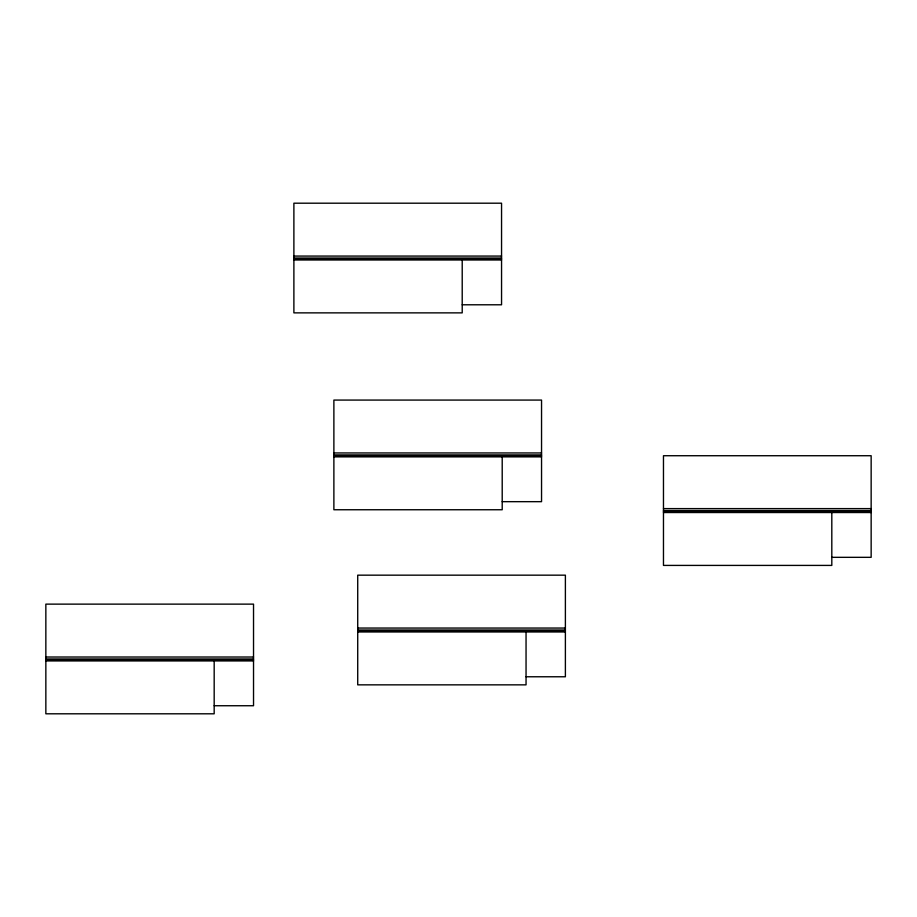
<?xml version="1.0" encoding="UTF-8"?>
<svg xmlns="http://www.w3.org/2000/svg" width="917" height="917" viewBox="0 0 917 917"><rect width="100%" height="100%" fill="white"/><g stroke="black" fill="none" stroke-linecap="round" stroke-linejoin="round"><path stroke-width="1.38" d="M293.887 256.072L501.553 256.072M293.887 258.032L501.553 258.032M293.887 258.984L501.553 258.984M293.887 259.981L501.553 259.981M462.214 304.788L501.553 304.788L501.553 203.196L293.887 203.196L293.887 312.869L462.214 312.869L462.214 259.981M333.88 452.952L541.546 452.952M333.88 454.912L541.546 454.912M333.88 455.864L541.546 455.864M333.88 456.861L541.546 456.861M502.207 501.668L541.546 501.668L541.546 400.076L333.88 400.076L333.88 509.749L502.207 509.749L502.207 456.861M663.472 508.614L871.15 508.614M663.472 510.563L871.15 510.563M663.472 511.526L871.15 511.526M663.472 512.523L871.15 512.523M831.811 557.33L871.15 557.33L871.15 455.726L663.472 455.726L663.472 565.411L831.811 565.411L831.811 512.523M357.722 628.053L565.388 628.053M357.722 630.013L565.388 630.013M357.722 630.965L565.388 630.965M357.722 631.962L565.388 631.962M45.85 657.019L253.528 657.019M45.85 658.968L253.528 658.968M45.85 659.931L253.528 659.931M45.85 660.928L253.528 660.928M526.049 676.769L565.388 676.769L565.388 575.165L357.722 575.165L357.722 684.85L526.049 684.85L526.049 631.962M214.177 705.735L253.528 705.735L253.528 604.131L45.85 604.131L45.85 713.804L214.177 713.804L214.177 660.928"/></g></svg>
